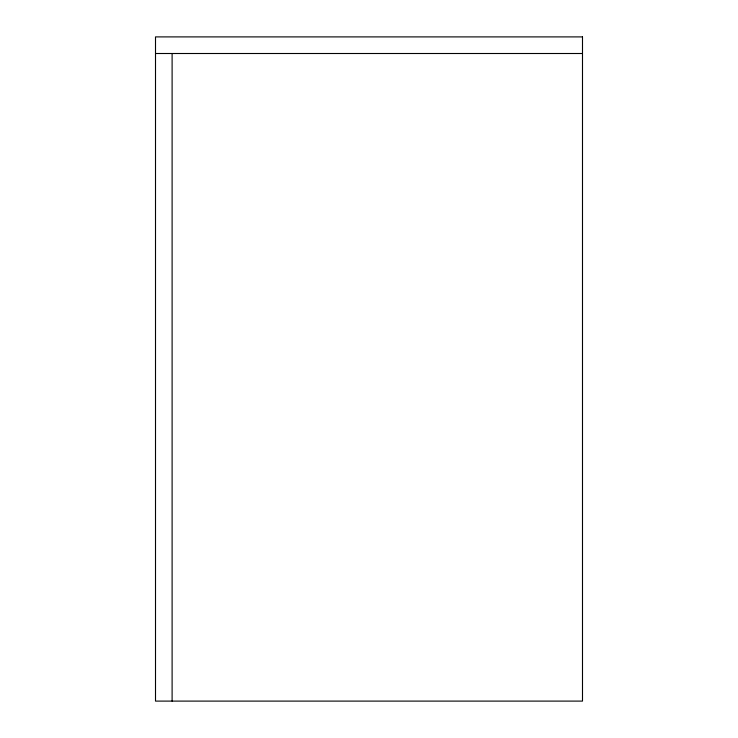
<?xml version="1.0" encoding="UTF-8"?>
<svg xmlns="http://www.w3.org/2000/svg" width="738" height="738" viewBox="0 0 738 738"><rect width="100%" height="100%" fill="white"/><g stroke="black" fill="none" stroke-linecap="round" stroke-linejoin="round"><path stroke-width="1.11" d="M155.506 53.505L582.494 53.505M172.111 53.505L172.111 701.1M582.494 36.9L155.506 36.9L155.506 701.1L582.494 701.1L582.494 36.9"/></g></svg>
